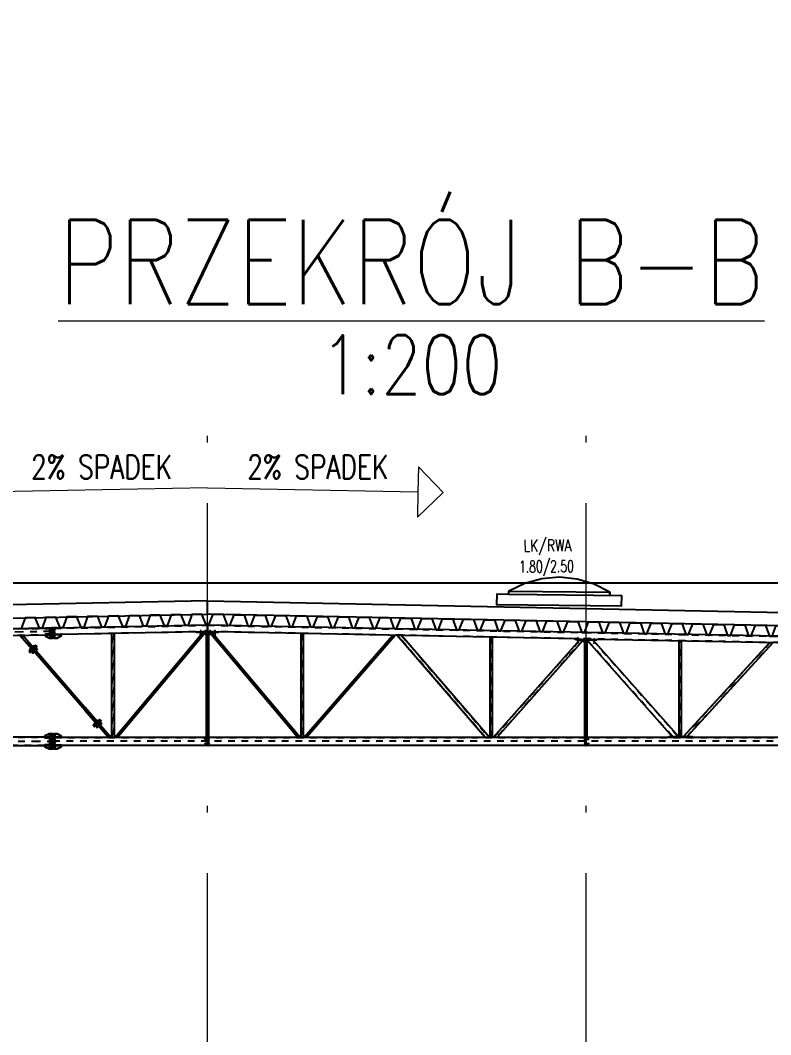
# Model space of a CAD drawing. Extents: x 6529560 to 6558080, y 5579316 to 5588131.
# Drawn here: x 6543775.83 to 6543786.98, y 5579490.75 to 5579505.82 of the extents above; entities that cross this region are included whole.
import ezdxf
from ezdxf.enums import TextEntityAlignment as Align

# ---------------------------------------------------------------- set-up
doc = ezdxf.new("R2010")
doc.units = 0
doc.header["$MEASUREMENT"] = 0
for name, pattern in [('ACAD_ISO03W100', [30, 12, -18]), ('ACAD_ISO10W100', [18, 12, -3, 0, -3]), ('DASHDOT', [20, 13, -3.4, 0.2, -3.4]), ('GR_SOLID', [0]), ('HIDDEN', [0.375, 0.25, -0.125])]:
    doc.linetypes.add(name, pattern=pattern)
doc.layers.get('0').update_dxf_attribs({"color": 2, "linetype": 'CONTINUOUS', "lineweight": 5})
for name, color, linetype in [('3_Części', 7, 'CONTINUOUS'), ('5_Śruby', 7, 'CONTINUOUS'), ('ACHSRASTER', 10, 'CONTINUOUS'), ('Dachblech_Schnitt', 40, 'CONTINUOUS'), ('Kon', 3, 'CONTINUOUS'), ('KONS_KW_301L', 1, 'CONTINUOUS')]:
    doc.layers.add(name, color=color, linetype=linetype)
for name, color, linetype, lineweight in [('arch_osie', 181, 'CONTINUOUS', 5), ('STRICHART_0_N1', 1, 'GR_SOLID', 18), ('TEXT_N2', 7, 'GR_SOLID', 25)]:
    doc.layers.add(name, color=color, linetype=linetype, lineweight=lineweight)
doc.styles.add('GR_STANDARD', font='simplex.shx')
doc.styles.add('ROMANS', font='romans.shx', dxfattribs={"width": 0.8})

# ---------------------------------------------------------------- blocks, each defined once
blk = doc.blocks.new('naglowekpolski')
at = {"color": 0, "linetype": 'Continuous', "style": 'ROMANS', "width": 0.8}
blk.add_attdef('NAGLOWEK', text='', height=1000, dxfattribs=at).set_placement((0, 0), align=Align.MIDDLE)
at = {"style": 'ROMANS', "width": 0.8}
blk.add_attdef('SKALA', text='', height=700, dxfattribs=at).set_placement((0, -1737), align=Align.CENTER)
blk = doc.blocks.new('BL1457099143_00003')
at = {"layer": '3_Części', "color": 2, "linetype": 'HIDDEN', "ltscale": 0.1}
blk.add_line((22301, 12141), (21951, 12141), dxfattribs=at)
at = {"layer": '3_Części', "color": 3, "linetype": 'Continuous'}
blk.add_line((22301, 12141), (22301, 12151), dxfattribs=at)
blk.add_lwpolyline([(22301, 12151), (21951, 12151), (21951, 12141)], dxfattribs=at)
blk = doc.blocks.new('BL1457099143_00005')
at = {"layer": '3_Części', "color": 2, "linetype": 'HIDDEN', "ltscale": 0.1}
for p, q in [((31447, 12176), (31427, 12176)), ((31427, 11986), (31447, 11986))]:
    blk.add_line(p, q, dxfattribs=at)
at = {"layer": '3_Części', "color": 3, "linetype": 'Continuous'}
blk.add_line((31447, 11971), (31447, 11996), dxfattribs=at)
for points in [[(31447, 12166), (31447, 12191), (31427, 12191), (31427, 12166)], [(31447, 11996), (31447, 12166), (31427, 12166), (31427, 11996), (31447, 11996)], [(31427, 11996), (31427, 11971), (31447, 11971)]]:
    blk.add_lwpolyline(points, dxfattribs=at)
blk = doc.blocks.new('BL1457099143_00006')
at = {"layer": '3_Części', "color": 2, "linetype": 'HIDDEN', "ltscale": 0.1}
for p, q in [((31417, 12141), (31327, 12141)), ((31427, 12191), (31427, 12151))]:
    blk.add_line(p, q, dxfattribs=at)
at = {"layer": '3_Części', "color": 3, "linetype": 'Continuous'}
blk.add_line((31417, 12141), (31427, 12151), dxfattribs=at)
blk.add_lwpolyline([(31427, 12191), (31387, 12191), (31327, 12161), (31327, 12141)], dxfattribs=at)
blk = doc.blocks.new('BL1457099143_00007')
at = {"layer": '3_Części', "color": 2, "linetype": 'HIDDEN', "ltscale": 0.1}
blk.add_line((31417, 12029), (31417, 12021), dxfattribs=at)
at = {"layer": '3_Części', "color": 3, "linetype": 'Continuous'}
for points in [[(31387, 12029), (31327, 12029), (31327, 12021), (31387, 12021)], [(31427, 12029), (31387, 12029), (31387, 12021), (31427, 12021), (31427, 12029)]]:
    blk.add_lwpolyline(points, dxfattribs=at)
blk = doc.blocks.new('BL1457099143_00008')
at = {"layer": '3_Części', "color": 2, "linetype": 'HIDDEN', "ltscale": 0.1}
blk.add_line((31417, 12141), (31417, 12133), dxfattribs=at)
at = {"layer": '3_Części', "color": 3, "linetype": 'Continuous'}
for points in [[(31387, 12141), (31327, 12141), (31327, 12133), (31387, 12133)], [(31427, 12141), (31387, 12141), (31387, 12133), (31427, 12133), (31427, 12141)]]:
    blk.add_lwpolyline(points, dxfattribs=at)
blk = doc.blocks.new('BL1457099143_00009')
at = {"layer": '3_Części', "color": 2, "linetype": 'HIDDEN', "ltscale": 0.1}
for p, q in [((31327, 12021), (31417, 12021)), ((31427, 12011), (31427, 11971))]:
    blk.add_line(p, q, dxfattribs=at)
at = {"layer": '3_Części', "color": 3, "linetype": 'Continuous'}
blk.add_line((31427, 12011), (31417, 12021), dxfattribs=at)
blk.add_lwpolyline([(31327, 12021), (31327, 12001), (31387, 11971), (31427, 11971)], dxfattribs=at)
blk = doc.blocks.new('BL1457099143_00010')
at = {"layer": '3_Części', "color": 3, "linetype": 'Continuous'}
for points in [[(31431, 13766), (31428, 13641), (31444, 13640), (31447, 13765), (31431, 13766)], [(31428, 13641), (31428, 13616), (31444, 13615), (31444, 13640)]]:
    blk.add_lwpolyline(points, dxfattribs=at)
blk = doc.blocks.new('BL1457099143_00011')
at = {"layer": '3_Części', "color": 2, "linetype": 'HIDDEN', "ltscale": 0.1}
blk.add_line((31329, 13668), (31419, 13666), dxfattribs=at)
at = {"layer": '3_Części', "color": 3, "linetype": 'Continuous'}
blk.add_lwpolyline([(31329, 13668), (31328, 13648), (31388, 13616), (31428, 13616), (31428, 13656), (31419, 13666)], dxfattribs=at)
blk = doc.blocks.new('BL1457099143_00012')
at = {"layer": '3_Części', "color": 2, "linetype": 'HIDDEN', "ltscale": 0.1}
blk.add_line((31420, 13758), (31421, 13766), dxfattribs=at)
at = {"layer": '3_Części', "color": 3, "linetype": 'Continuous'}
for points in [[(31391, 13766), (31331, 13768), (31330, 13760), (31390, 13758)], [(31430, 13758), (31431, 13766), (31391, 13766), (31390, 13758), (31430, 13758)]]:
    blk.add_lwpolyline(points, dxfattribs=at)
blk = doc.blocks.new('BL1457099143_00013')
at = {"layer": '3_Części', "color": 2, "linetype": 'HIDDEN', "ltscale": 0.1}
blk.add_line((31419, 13666), (31419, 13674), dxfattribs=at)
at = {"layer": '3_Części', "color": 3, "linetype": 'Continuous'}
for points in [[(31389, 13674), (31329, 13676), (31329, 13668), (31389, 13666)], [(31429, 13666), (31429, 13674), (31389, 13674), (31389, 13666), (31429, 13666)]]:
    blk.add_lwpolyline(points, dxfattribs=at)
blk = doc.blocks.new('BL1457099143_00027')
at = {"layer": '3_Części', "color": 3, "linetype": 'Continuous'}
for p, q in [((30769, 12350), (30588, 12141)), ((30627, 12141), (30791, 12330))]:
    blk.add_line(p, q, dxfattribs=at)
at = {"layer": '3_Części', "color": 2, "linetype": 'HIDDEN', "ltscale": 0.1}
for p, q in [((30771, 12348), (30592, 12141)), ((30623, 12141), (30789, 12332)), ((30771, 12348), (30769, 12350)), ((30771, 12348), (30789, 12332)), ((30789, 12332), (30791, 12330)), ((30592, 12141), (30588, 12141)), ((30623, 12141), (30592, 12141)), ((30623, 12141), (30627, 12141))]:
    blk.add_line(p, q, dxfattribs=at)
blk = doc.blocks.new('BL1457099143_00028')
at = {"layer": '3_Części', "color": 3, "linetype": 'Continuous'}
for p, q in [((30750, 12366), (30810, 12314)), ((30821, 12326), (30760, 12379))]:
    blk.add_line(p, q, dxfattribs=at)
for points in [[(30741, 12395), (30731, 12383), (30750, 12366), (30760, 12379), (30741, 12395)], [(30821, 12326), (30810, 12314), (30829, 12298), (30840, 12310), (30821, 12326)]]:
    blk.add_lwpolyline(points, dxfattribs=at)
blk = doc.blocks.new('BL1457099143_00031')
at = {"layer": '3_Części', "color": 3, "linetype": 'Continuous'}
blk.add_line((29151, 13701), (29252, 13699), dxfattribs=at)
for points in [[(29252, 13709), (29151, 13711), (29151, 13701)], [(29252, 13699), (29312, 13698), (29313, 13708), (29252, 13709), (29252, 13699)]]:
    blk.add_lwpolyline(points, dxfattribs=at)
blk = doc.blocks.new('BL1457099143_00033')
at = {"layer": '3_Części', "color": 3, "linetype": 'Continuous'}
blk.add_line((28989, 13698), (29049, 13699), dxfattribs=at)
for points in [[(29049, 13709), (28989, 13708), (28989, 13698)], [(29049, 13699), (29151, 13701), (29150, 13711), (29049, 13709), (29049, 13699)]]:
    blk.add_lwpolyline(points, dxfattribs=at)
blk = doc.blocks.new('BL1457099143_00035')
at = {"layer": '3_Części', "color": 3, "linetype": 'Continuous'}
for points in [[(23367, 13585), (23387, 13586), (23387, 13596), (23367, 13595), (23367, 13585)], [(23387, 13586), (23667, 13591), (23667, 13601), (23387, 13596)], [(23667, 13591), (23687, 13592), (23687, 13602), (23667, 13601)]]:
    blk.add_lwpolyline(points, dxfattribs=at)
blk = doc.blocks.new('BL1457099143_00036')
at = {"layer": '3_Części', "color": 3, "linetype": 'Continuous'}
for p, q in [((23531, 12131), (23531, 12031)), ((23541, 12031), (23541, 12131))]:
    blk.add_line(p, q, dxfattribs=at)
for points in [[(23531, 12141), (23531, 12131), (23541, 12131), (23541, 12141), (23531, 12141)], [(23531, 12031), (23531, 12021), (23541, 12021), (23541, 12031), (23531, 12031)]]:
    blk.add_lwpolyline(points, dxfattribs=at)
blk = doc.blocks.new('BL1457099143_00037')
at = {"layer": '3_Części', "color": 3, "linetype": 'Continuous'}
for p, q in [((29136, 12131), (29136, 12031)), ((29146, 12031), (29146, 12131))]:
    blk.add_line(p, q, dxfattribs=at)
for points in [[(29136, 12141), (29136, 12131), (29146, 12131), (29146, 12141), (29136, 12141)], [(29136, 12031), (29136, 12021), (29146, 12021), (29146, 12031), (29136, 12031)]]:
    blk.add_lwpolyline(points, dxfattribs=at)
blk = doc.blocks.new('BL1457099143_00044')
at = {"layer": '5_Śruby', "color": 2, "linetype": 'Continuous'}
for p, q in [((23396, 13606), (23406, 13598)), ((23406, 13606), (23407, 13536)), ((23416, 13606), (23406, 13598)), ((23398, 13536), (23407, 13544)), ((23417, 13536), (23407, 13544))]:
    blk.add_line(p, q, dxfattribs=at)
blk = doc.blocks.new('BL1457099143_00045')
at = {"layer": '5_Śruby', "color": 2, "linetype": 'Continuous'}
for p, q in [((23486, 12118), (23492, 12111)), ((23548, 12111), (23486, 12111)), ((23486, 12104), (23492, 12111)), ((23548, 12118), (23542, 12111)), ((23548, 12104), (23542, 12111)), ((23486, 12058), (23492, 12051)), ((23548, 12051), (23486, 12051)), ((23486, 12044), (23492, 12051)), ((23548, 12058), (23542, 12051)), ((23548, 12044), (23542, 12051))]:
    blk.add_line(p, q, dxfattribs=at)
blk = doc.blocks.new('BL1457099143_00046')
at = {"layer": '5_Śruby', "color": 2, "linetype": 'Continuous'}
for p, q in [((23489, 13615), (23496, 13610)), ((23496, 13616), (23498, 13553)), ((23503, 13616), (23496, 13610)), ((23549, 13617), (23556, 13611)), ((23556, 13617), (23558, 13554)), ((23563, 13617), (23556, 13611)), ((23490, 13553), (23497, 13559)), ((23505, 13553), (23497, 13559)), ((23550, 13554), (23557, 13560)), ((23565, 13554), (23557, 13560))]:
    blk.add_line(p, q, dxfattribs=at)
blk = doc.blocks.new('BL1457099143_00047')
at = {"layer": '5_Śruby', "color": 2, "linetype": 'Continuous'}
for p, q in [((23637, 13621), (23647, 13613)), ((23647, 13621), (23648, 13551)), ((23656, 13621), (23647, 13613)), ((23639, 13551), (23648, 13559)), ((23658, 13551), (23648, 13559))]:
    blk.add_line(p, q, dxfattribs=at)
blk = doc.blocks.new('BL1457099143_00048')
at = {"layer": '5_Śruby', "color": 2, "linetype": 'Continuous'}
for p, q in [((29034, 13729), (29044, 13721)), ((29044, 13729), (29045, 13659)), ((29054, 13729), (29044, 13721)), ((29036, 13659), (29045, 13667)), ((29055, 13659), (29045, 13667))]:
    blk.add_line(p, q, dxfattribs=at)
blk = doc.blocks.new('BL1457099143_00049')
at = {"layer": '5_Śruby', "color": 2, "linetype": 'Continuous'}
for p, q in [((29108, 13729), (29116, 13723)), ((29116, 13729), (29116, 13666)), ((29123, 13729), (29116, 13723)), ((29108, 13666), (29116, 13672)), ((29123, 13666), (29116, 13672))]:
    blk.add_line(p, q, dxfattribs=at)
blk = doc.blocks.new('BL1457099143_00050')
at = {"layer": '5_Śruby', "color": 2, "linetype": 'Continuous'}
for p, q in [((29128, 12118), (29134, 12111)), ((29128, 12111), (29191, 12111)), ((29128, 12104), (29134, 12111)), ((29191, 12118), (29185, 12111)), ((29191, 12104), (29185, 12111)), ((29128, 12058), (29134, 12051)), ((29128, 12051), (29191, 12051)), ((29128, 12044), (29134, 12051)), ((29191, 12058), (29185, 12051)), ((29191, 12044), (29185, 12051))]:
    blk.add_line(p, q, dxfattribs=at)
blk = doc.blocks.new('BL1457099143_00051')
at = {"layer": '5_Śruby', "color": 2, "linetype": 'Continuous'}
for p, q in [((29178, 13729), (29186, 13723)), ((29186, 13729), (29186, 13666)), ((29193, 13729), (29186, 13723)), ((29178, 13666), (29186, 13672)), ((29193, 13666), (29186, 13672))]:
    blk.add_line(p, q, dxfattribs=at)
blk = doc.blocks.new('BL1457099143_00052')
at = {"layer": '5_Śruby', "color": 2, "linetype": 'Continuous'}
for p, q in [((29248, 13729), (29257, 13721)), ((29257, 13729), (29256, 13659)), ((29267, 13729), (29257, 13721)), ((29246, 13659), (29256, 13667)), ((29265, 13659), (29256, 13667))]:
    blk.add_line(p, q, dxfattribs=at)
blk = doc.blocks.new('BL1457099143_00053')
at = {"layer": '5_Śruby', "color": 2, "linetype": 'Continuous'}
for p, q in [((30779, 12401), (30723, 12336)), ((30809, 12374), (30754, 12310)), ((30772, 12407), (30774, 12394)), ((30786, 12394), (30774, 12394)), ((30802, 12381), (30804, 12368)), ((30817, 12368), (30804, 12368)), ((30716, 12343), (30729, 12342)), ((30731, 12330), (30729, 12342)), ((30746, 12316), (30759, 12316)), ((30761, 12304), (30759, 12316)), ((30777, 12290), (30789, 12290)), ((30840, 12348), (30784, 12284)), ((30791, 12278), (30789, 12290)), ((30832, 12354), (30834, 12342)), ((30847, 12342), (30834, 12342))]:
    blk.add_line(p, q, dxfattribs=at)
blk = doc.blocks.new('BL1457099143_00054')
at = {"layer": '5_Śruby', "color": 2, "linetype": 'Continuous'}
for p, q in [((31414, 12176), (31422, 12166)), ((31414, 12166), (31504, 12166)), ((31414, 12157), (31422, 12166)), ((31414, 12116), (31422, 12106)), ((31414, 12106), (31504, 12106)), ((31414, 12097), (31422, 12106)), ((31414, 12066), (31422, 12056)), ((31504, 12176), (31496, 12166)), ((31504, 12157), (31496, 12166)), ((31504, 12116), (31496, 12106)), ((31504, 12097), (31496, 12106)), ((31504, 12066), (31496, 12056)), ((31414, 12056), (31504, 12056)), ((31414, 12047), (31422, 12056)), ((31414, 12006), (31422, 11996)), ((31414, 11996), (31504, 11996)), ((31414, 11987), (31422, 11996)), ((31504, 12047), (31496, 12056)), ((31504, 12006), (31496, 11996)), ((31504, 11987), (31496, 11996))]:
    blk.add_line(p, q, dxfattribs=at)
blk = doc.blocks.new('BL1457099143_00055')
at = {"layer": '5_Śruby', "color": 2, "linetype": 'Continuous'}
for p, q in [((31417, 13745), (31425, 13736)), ((31417, 13736), (31502, 13734)), ((31417, 13726), (31425, 13736)), ((31502, 13744), (31494, 13734)), ((31502, 13724), (31494, 13734)), ((31415, 13650), (31423, 13641)), ((31415, 13641), (31500, 13639)), ((31415, 13631), (31423, 13641)), ((31416, 13705), (31424, 13696)), ((31416, 13696), (31501, 13694)), ((31416, 13686), (31424, 13696)), ((31500, 13649), (31492, 13639)), ((31500, 13629), (31492, 13639)), ((31501, 13704), (31493, 13694)), ((31501, 13684), (31493, 13694))]:
    blk.add_line(p, q, dxfattribs=at)
blk = doc.blocks.new('BL1457099143_00091')
at = {"layer": '3_Części', "color": 2, "linetype": 'HIDDEN', "ltscale": 0.1}
blk.add_lwpolyline([(31427, 12151), (31417, 12141), (31327, 12141), (31327, 12161), (31387, 12191), (31427, 12191), (31427, 12151)], dxfattribs=at)
blk = doc.blocks.new('BL1457099143_00092')
at = {"layer": '3_Części', "color": 2, "linetype": 'HIDDEN', "ltscale": 0.1}
blk.add_lwpolyline([(31427, 12011), (31427, 11971), (31387, 11971), (31327, 12001), (31327, 12021), (31417, 12021), (31427, 12011)], dxfattribs=at)
blk = doc.blocks.new('BL1457099143_00093')
at = {"layer": '3_Części', "color": 2, "linetype": 'HIDDEN', "ltscale": 0.1}
for p, q in [((31367, 12141), (31327, 12141)), ((31327, 12133), (31327, 12141)), ((31327, 12133), (31367, 12133)), ((31427, 12141), (31367, 12141)), ((31367, 12141), (31367, 12133)), ((31367, 12133), (31427, 12133)), ((31417, 12133), (31417, 12141)), ((31427, 12133), (31427, 12141))]:
    blk.add_line(p, q, dxfattribs=at)
blk = doc.blocks.new('BL1457099143_00094')
at = {"layer": '3_Części', "color": 2, "linetype": 'HIDDEN', "ltscale": 0.1}
for p, q in [((31367, 12029), (31327, 12029)), ((31327, 12021), (31327, 12029)), ((31327, 12021), (31367, 12021)), ((31427, 12029), (31367, 12029)), ((31367, 12029), (31367, 12021)), ((31367, 12021), (31427, 12021)), ((31417, 12021), (31417, 12029)), ((31427, 12021), (31427, 12029))]:
    blk.add_line(p, q, dxfattribs=at)
blk = doc.blocks.new('BL1457099143_00095')
at = {"layer": '3_Części', "color": 2, "linetype": 'HIDDEN', "ltscale": 0.1}
blk.add_lwpolyline([(31419, 13666), (31428, 13656), (31428, 13616), (31388, 13616), (31328, 13648), (31329, 13668), (31419, 13666)], dxfattribs=at)
blk = doc.blocks.new('BL1457099143_00096')
at = {"layer": '3_Części', "color": 2, "linetype": 'HIDDEN', "ltscale": 0.1}
for p, q in [((31329, 13668), (31329, 13676)), ((31389, 13666), (31389, 13674)), ((31419, 13674), (31419, 13666))]:
    blk.add_line(p, q, dxfattribs=at)
for points in [[(31429, 13674), (31389, 13674), (31329, 13676)], [(31329, 13668), (31389, 13666), (31429, 13666), (31429, 13674)]]:
    blk.add_lwpolyline(points, dxfattribs=at)
blk = doc.blocks.new('BL1457099143_00097')
at = {"layer": '3_Części', "color": 2, "linetype": 'HIDDEN', "ltscale": 0.1}
for p, q in [((31330, 13760), (31331, 13768)), ((31390, 13758), (31391, 13766)), ((31421, 13766), (31420, 13758))]:
    blk.add_line(p, q, dxfattribs=at)
for points in [[(31330, 13760), (31390, 13758), (31430, 13758), (31431, 13766)], [(31431, 13766), (31391, 13766), (31331, 13768)]]:
    blk.add_lwpolyline(points, dxfattribs=at)
blk = doc.blocks.new('BL1457099235_00039')
at = {"layer": '3_Części', "color": 3, "linetype": 'Continuous'}
for points in [[(29418, 10814), (29418, 10789), (29438, 10789), (29438, 10814), (29418, 10814)], [(29418, 10789), (29418, 10619), (29438, 10619), (29438, 10789)], [(29418, 10619), (29418, 10594), (29438, 10594), (29438, 10619)]]:
    blk.add_lwpolyline(points, dxfattribs=at)
blk = doc.blocks.new('BL1457099235_00040')
at = {"layer": '3_Części', "color": 2, "linetype": 'HIDDEN', "ltscale": 0.1}
blk.add_line((29408, 10764), (29318, 10764), dxfattribs=at)
at = {"layer": '3_Części', "color": 3, "linetype": 'Continuous'}
blk.add_line((29408, 10764), (29418, 10774), dxfattribs=at)
blk.add_lwpolyline([(29418, 10774), (29418, 10814), (29378, 10814), (29318, 10784), (29318, 10764)], dxfattribs=at)
blk = doc.blocks.new('BL1457099235_00041')
at = {"layer": '3_Części', "color": 2, "linetype": 'HIDDEN', "ltscale": 0.1}
blk.add_line((29318, 10644), (29408, 10644), dxfattribs=at)
at = {"layer": '3_Części', "color": 3, "linetype": 'Continuous'}
blk.add_line((29418, 10634), (29408, 10644), dxfattribs=at)
blk.add_lwpolyline([(29318, 10644), (29318, 10624), (29378, 10594), (29418, 10594), (29418, 10634)], dxfattribs=at)
blk = doc.blocks.new('BL1457099235_00042')
at = {"layer": '3_Części', "color": 2, "linetype": 'HIDDEN', "ltscale": 0.1}
blk.add_line((29408, 10764), (29408, 10756), dxfattribs=at)
at = {"layer": '3_Części', "color": 3, "linetype": 'Continuous'}
for points in [[(29378, 10764), (29318, 10764), (29318, 10756), (29378, 10756)], [(29418, 10756), (29418, 10764), (29378, 10764), (29378, 10756), (29418, 10756)]]:
    blk.add_lwpolyline(points, dxfattribs=at)
blk = doc.blocks.new('BL1457099235_00043')
at = {"layer": '3_Części', "color": 2, "linetype": 'HIDDEN', "ltscale": 0.1}
blk.add_line((29408, 10652), (29408, 10644), dxfattribs=at)
at = {"layer": '3_Części', "color": 3, "linetype": 'Continuous'}
for points in [[(29378, 10652), (29318, 10652), (29318, 10644), (29378, 10644)], [(29418, 10644), (29418, 10652), (29378, 10652), (29378, 10644), (29418, 10644)]]:
    blk.add_lwpolyline(points, dxfattribs=at)
blk = doc.blocks.new('BL1457099235_00044')
at = {"layer": '3_Części', "color": 3, "linetype": 'Continuous'}
for points in [[(29441, 12264), (29438, 12389), (29422, 12388), (29425, 12263)], [(29441, 12239), (29441, 12264), (29425, 12263), (29425, 12238), (29441, 12239)]]:
    blk.add_lwpolyline(points, dxfattribs=at)
blk = doc.blocks.new('BL1457099235_00045')
at = {"layer": '3_Części', "color": 2, "linetype": 'HIDDEN', "ltscale": 0.1}
for p, q in [((29325, 12286), (29414, 12288)), ((29425, 12278), (29425, 12238))]:
    blk.add_line(p, q, dxfattribs=at)
at = {"layer": '3_Części', "color": 3, "linetype": 'Continuous'}
blk.add_line((29425, 12278), (29414, 12288), dxfattribs=at)
blk.add_lwpolyline([(29325, 12286), (29325, 12266), (29385, 12237), (29425, 12238)], dxfattribs=at)
blk = doc.blocks.new('BL1457099235_00046')
at = {"layer": '3_Części', "color": 2, "linetype": 'HIDDEN', "ltscale": 0.1}
blk.add_line((29414, 12288), (29414, 12296), dxfattribs=at)
at = {"layer": '3_Części', "color": 3, "linetype": 'Continuous'}
for points in [[(29384, 12295), (29324, 12294), (29324, 12286), (29384, 12287)], [(29424, 12296), (29384, 12295), (29384, 12287), (29424, 12288), (29424, 12296)]]:
    blk.add_lwpolyline(points, dxfattribs=at)
blk = doc.blocks.new('BL1457099235_00047')
at = {"layer": '3_Części', "color": 2, "linetype": 'HIDDEN', "ltscale": 0.1}
blk.add_line((29413, 12380), (29412, 12388), dxfattribs=at)
at = {"layer": '3_Części', "color": 3, "linetype": 'Continuous'}
for points in [[(29382, 12387), (29322, 12386), (29323, 12378), (29383, 12379)], [(29422, 12388), (29382, 12387), (29383, 12379), (29423, 12380), (29422, 12388)]]:
    blk.add_lwpolyline(points, dxfattribs=at)
blk = doc.blocks.new('BL1457099235_00049')
at = {"layer": '3_Części', "color": 3, "linetype": 'Continuous'}
blk.add_line((28948, 12279), (29117, 12083), dxfattribs=at)
at = {"layer": '3_Części', "color": 2, "linetype": 'HIDDEN', "ltscale": 0.1}
for p, q in [((28951, 12279), (28948, 12279)), ((29137, 12101), (28983, 12279)), ((28983, 12279), (28987, 12279))]:
    blk.add_line(p, q, dxfattribs=at)
blk.add_lwpolyline([(29119, 12085), (28951, 12279), (28983, 12279)], dxfattribs=at)
at = {"layer": '3_Części', "color": 3, "linetype": 'Continuous'}
blk.add_lwpolyline([(29117, 12083), (29140, 12103), (28987, 12279)], dxfattribs=at)
blk = doc.blocks.new('BL1457099235_00050')
at = {"layer": '3_Części', "color": 3, "linetype": 'Continuous'}
for points in [[(29079, 12050), (29090, 12038), (29109, 12054), (29098, 12067), (29079, 12050)], [(29109, 12054), (29169, 12107), (29159, 12119), (29098, 12067)], [(29169, 12107), (29188, 12123), (29177, 12135), (29159, 12119)]]:
    blk.add_lwpolyline(points, dxfattribs=at)
blk = doc.blocks.new('BL1457099235_00067')
at = {"layer": '5_Śruby', "color": 2, "linetype": 'Continuous'}
for p, q in [((29082, 12070), (29095, 12070)), ((29090, 12076), (29145, 12012)), ((29097, 12083), (29095, 12070)), ((29113, 12096), (29125, 12096)), ((29120, 12103), (29175, 12038)), ((29127, 12109), (29125, 12096)), ((29143, 12122), (29155, 12123)), ((29150, 12129), (29206, 12064)), ((29157, 12135), (29155, 12123)), ((29198, 12058), (29200, 12070)), ((29213, 12071), (29200, 12070)), ((29138, 12006), (29140, 12018)), ((29152, 12018), (29140, 12018)), ((29168, 12032), (29170, 12044)), ((29183, 12045), (29170, 12044))]:
    blk.add_line(p, q, dxfattribs=at)
blk = doc.blocks.new('BL1457099235_00068')
at = {"layer": '5_Śruby', "color": 2, "linetype": 'Continuous'}
for p, q in [((29381, 10799), (29389, 10789)), ((29471, 10789), (29381, 10789)), ((29381, 10780), (29389, 10789)), ((29381, 10739), (29389, 10729)), ((29471, 10729), (29381, 10729)), ((29381, 10720), (29389, 10729)), ((29471, 10799), (29463, 10789)), ((29471, 10780), (29463, 10789)), ((29471, 10739), (29463, 10729)), ((29471, 10720), (29463, 10729)), ((29381, 10689), (29389, 10679)), ((29471, 10679), (29381, 10679)), ((29381, 10670), (29389, 10679)), ((29381, 10629), (29389, 10619)), ((29471, 10619), (29381, 10619)), ((29381, 10610), (29389, 10619)), ((29471, 10689), (29463, 10679)), ((29471, 10670), (29463, 10679)), ((29471, 10629), (29463, 10619)), ((29471, 10610), (29463, 10619))]:
    blk.add_line(p, q, dxfattribs=at)
blk = doc.blocks.new('BL1457099235_00069')
at = {"layer": '5_Śruby', "color": 2, "linetype": 'Continuous'}
for p, q in [((29383, 12367), (29391, 12358)), ((29468, 12369), (29460, 12359)), ((29468, 12359), (29383, 12357)), ((29383, 12348), (29391, 12358)), ((29384, 12327), (29392, 12318)), ((29469, 12319), (29384, 12317)), ((29384, 12308), (29392, 12318)), ((29385, 12272), (29393, 12263)), ((29470, 12264), (29385, 12262)), ((29385, 12253), (29393, 12263)), ((29468, 12350), (29460, 12359)), ((29469, 12329), (29461, 12319)), ((29469, 12310), (29461, 12319)), ((29470, 12274), (29462, 12264)), ((29470, 12255), (29462, 12264))]:
    blk.add_line(p, q, dxfattribs=at)
blk = doc.blocks.new('BL1457099235_00072')
at = {"layer": '3_Części', "color": 1, "linetype": 'DASHDOT', "ltscale": 0.05}
blk.add_line((29132, 12089), (28956, 12292), dxfattribs=at)
blk = doc.blocks.new('BL1457099235_00107')
at = {"layer": '3_Części', "color": 2, "linetype": 'HIDDEN', "ltscale": 0.1}
blk.add_lwpolyline([(29418, 10774), (29408, 10764), (29318, 10764), (29318, 10784), (29378, 10814), (29418, 10814), (29418, 10774)], dxfattribs=at)
blk = doc.blocks.new('BL1457099235_00108')
at = {"layer": '3_Części', "color": 2, "linetype": 'HIDDEN', "ltscale": 0.1}
for p, q in [((29318, 10644), (29318, 10652)), ((29378, 10644), (29378, 10652)), ((29408, 10644), (29408, 10652))]:
    blk.add_line(p, q, dxfattribs=at)
for points in [[(29418, 10652), (29378, 10652), (29318, 10652)], [(29318, 10644), (29378, 10644), (29418, 10644), (29418, 10652)]]:
    blk.add_lwpolyline(points, dxfattribs=at)
blk = doc.blocks.new('BL1457099235_00109')
at = {"layer": '3_Części', "color": 2, "linetype": 'HIDDEN', "ltscale": 0.1}
for p, q in [((29318, 10756), (29318, 10764)), ((29378, 10756), (29378, 10764)), ((29408, 10756), (29408, 10764))]:
    blk.add_line(p, q, dxfattribs=at)
for points in [[(29418, 10764), (29378, 10764), (29318, 10764)], [(29318, 10756), (29378, 10756), (29418, 10756), (29418, 10764)]]:
    blk.add_lwpolyline(points, dxfattribs=at)
blk = doc.blocks.new('BL1457099235_00110')
at = {"layer": '3_Części', "color": 2, "linetype": 'HIDDEN', "ltscale": 0.1}
blk.add_lwpolyline([(29418, 10634), (29418, 10594), (29378, 10594), (29318, 10624), (29318, 10644), (29408, 10644), (29418, 10634)], dxfattribs=at)
blk = doc.blocks.new('BL1457099235_00111')
at = {"layer": '3_Części', "color": 2, "linetype": 'HIDDEN', "ltscale": 0.1}
blk.add_lwpolyline([(29414, 12288), (29425, 12278), (29425, 12238), (29385, 12237), (29325, 12266), (29325, 12286), (29414, 12288)], dxfattribs=at)
blk = doc.blocks.new('BL1457099235_00112')
at = {"layer": '3_Części', "color": 2, "linetype": 'HIDDEN', "ltscale": 0.1}
for p, q in [((29323, 12378), (29322, 12386)), ((29383, 12379), (29382, 12387)), ((29412, 12388), (29413, 12380)), ((29423, 12380), (29422, 12388))]:
    blk.add_line(p, q, dxfattribs=at)
for points in [[(29422, 12388), (29382, 12387), (29322, 12386)], [(29323, 12378), (29383, 12379), (29423, 12380)]]:
    blk.add_lwpolyline(points, dxfattribs=at)
blk = doc.blocks.new('BL1457099235_00113')
at = {"layer": '3_Części', "color": 2, "linetype": 'HIDDEN', "ltscale": 0.1}
for p, q in [((29324, 12286), (29324, 12294)), ((29384, 12287), (29384, 12295)), ((29414, 12296), (29414, 12288)), ((29424, 12288), (29424, 12296))]:
    blk.add_line(p, q, dxfattribs=at)
for points in [[(29424, 12296), (29384, 12295), (29324, 12294)], [(29324, 12286), (29384, 12287), (29424, 12288)]]:
    blk.add_lwpolyline(points, dxfattribs=at)
blk = doc.blocks.new('A$C2A014632')
at = {"layer": '3_Części', "color": 3, "linetype": 'Continuous'}
for p, q in [((-2240, -45), (0, 0)), ((0, -100), (0, 0)), ((0, 0), (11023, -213)), ((0, 0), (0, -100)), ((-162, -103), (-2178, -144)), ((-1420, -1670), (-1420, -128)), ((-1390, -128), (-1390, -1670)), ((-1374, -1670), (-71, -111)), ((-31, -111), (-1335, -1670)), ((-15, -1670), (-15, -110)), ((-15, -110), (15, -110)), ((0, -100), (0, -100)), ((0, -100), (0, -100)), ((15, -110), (15, -1670)), ((1335, -1670), (31, -111)), ((71, -111), (1374, -1670)), ((5464, -209), (162, -103)), ((1390, -1670), (1390, -128)), ((1420, -128), (1420, -1670)), ((1437, -1670), (2748, -155)), ((2787, -156), (1477, -1670)), ((4122, -1670), (2820, -156)), ((2887, -158), (4188, -1670)), ((4200, -1670), (4200, -184)), ((4230, -185), (4230, -1670)), ((4250, -1670), (5533, -221)), ((5585, -222), (4304, -1670)), ((5533, -221), (5585, -222)), ((5605, -1670), (5605, -222)), ((5635, -223), (5635, -1670)), ((6907, -1660), (5635, -223)), ((5635, -223), (5731, -225)), ((5731, -225), (7001, -1660)), ((11021, -313), (5784, -216)), ((7010, -1660), (7010, -240)), ((7040, -241), (7040, -1660)), ((7071, -1660), (8349, -267)), ((8403, -268), (7126, -1660)), ((-1662, -1456), (-2597, -376)), ((-2574, -356), (-1639, -1437)), ((-1825, -1267), (-1662, -1456)), ((-1639, -1437), (-1820, -1228)), ((-2316, -1790), (-2316, -1670)), ((-2176, -1670), (5, -1670)), ((5, -1790), (-2176, -1790)), ((15, -1670), (5610, -1670)), ((5610, -1790), (15, -1790)), ((5620, -1670), (9600, -1670)), ((9600, -1790), (5620, -1790))]:
    blk.add_line(p, q, dxfattribs=at)
at = {"layer": '3_Części', "color": 1, "linetype": 'DASHDOT', "ltscale": 10}
for p, q in [((-2306, -96), (-11027, -271)), ((-9925, -1730), (-2311, -1730))]:
    blk.add_line(p, q, dxfattribs=at)
at = {"layer": '3_Części', "color": 2, "linetype": 'HIDDEN', "ltscale": 0.1}
for p, q in [((-2412, -48), (-2312, -46)), ((-2410, -148), (-2310, -146)), ((-2312, -52), (-2312, -46)), ((-2312, -52), (-2310, -140)), ((-2310, -140), (-2310, -146)), ((-2240, -45), (-2280, -46)), ((-2280, -52), (-2280, -46)), ((-2280, -52), (-2278, -140)), ((-2278, -140), (-2278, -146)), ((-2278, -146), (-2178, -144)), ((-1417, -128), (-1420, -128)), ((-1393, -128), (-1417, -128)), ((-1393, -128), (-1390, -128)), ((-162, -103), (0, -100)), ((-67, -111), (-71, -111)), ((-35, -111), (-67, -111)), ((-35, -111), (-31, -111)), ((0, -100), (162, -103)), ((15, -110), (15, -110)), ((35, -111), (31, -111)), ((67, -111), (35, -111)), ((67, -111), (71, -111)), ((1393, -128), (1390, -128)), ((1417, -128), (1393, -128)), ((1417, -128), (1420, -128)), ((2752, -155), (2748, -155)), ((2783, -156), (2752, -155)), ((2783, -156), (2787, -156)), ((2824, -157), (2820, -156)), ((2883, -158), (2824, -157)), ((2883, -158), (2887, -158)), ((4203, -184), (4200, -184)), ((4227, -185), (4203, -184)), ((4227, -185), (4230, -185)), ((5464, -209), (5784, -216)), ((5608, -222), (5605, -222)), ((5632, -223), (5608, -222)), ((5632, -223), (5635, -223)), ((7013, -240), (7010, -240)), ((7037, -241), (7013, -240)), ((7037, -241), (7040, -241)), ((8353, -267), (8349, -267)), ((8399, -268), (8353, -267)), ((-1659, -1454), (-1662, -1456)), ((-1641, -1439), (-1659, -1454)), ((-1641, -1439), (-1639, -1437)), ((-2416, -1670), (-2316, -1670)), ((-2416, -1790), (-2316, -1790)), ((-2276, -1674), (-2276, -1670)), ((-2176, -1670), (-2276, -1670)), ((-2276, -1674), (-2276, -1786)), ((-2276, -1786), (-2276, -1790)), ((-2276, -1790), (-2176, -1790)), ((-1417, -1670), (-1420, -1670)), ((-1417, -1670), (-1393, -1670)), ((-1393, -1670), (-1390, -1670)), ((-1371, -1670), (-1374, -1670)), ((-1371, -1670), (-1339, -1670)), ((-1339, -1670), (-1335, -1670)), ((-12, -1670), (-15, -1670)), ((-12, -1670), (12, -1670)), ((15, -1670), (5, -1670)), ((5, -1790), (15, -1790)), ((12, -1670), (15, -1670)), ((1339, -1670), (1335, -1670)), ((1339, -1670), (1371, -1670)), ((1371, -1670), (1374, -1670)), ((1393, -1670), (1390, -1670)), ((1393, -1670), (1417, -1670)), ((1417, -1670), (1420, -1670)), ((1441, -1670), (1437, -1670)), ((1441, -1670), (1473, -1670)), ((1473, -1670), (1477, -1670)), ((4126, -1670), (4122, -1670)), ((4126, -1670), (4184, -1670)), ((4184, -1670), (4188, -1670)), ((4203, -1670), (4200, -1670)), ((4203, -1670), (4227, -1670)), ((4227, -1670), (4230, -1670)), ((4254, -1670), (4250, -1670)), ((4254, -1670), (4300, -1670)), ((4300, -1670), (4304, -1670)), ((5608, -1670), (5605, -1670)), ((5608, -1670), (5632, -1670)), ((5620, -1670), (5610, -1670)), ((5610, -1790), (5620, -1790)), ((5632, -1670), (5635, -1670)), ((6911, -1660), (6907, -1660)), ((6911, -1660), (6997, -1660)), ((6997, -1660), (7001, -1660)), ((7013, -1660), (7010, -1660)), ((7013, -1660), (7037, -1660)), ((7037, -1660), (7040, -1660)), ((7075, -1660), (7071, -1660)), ((7075, -1660), (7121, -1660)), ((7121, -1660), (7126, -1660))]:
    blk.add_line(p, q, dxfattribs=at)
at = {"layer": '3_Części', "color": 1, "linetype": 'DASHDOT', "ltscale": 0.05}
blk.add_line((9605, -1730), (-2281, -1730), dxfattribs=at)
at = {"layer": '3_Części', "color": 3, "linetype": 'Continuous'}
for points in [[(-2412, -48), (-11023, -221), (-11021, -321), (-2410, -148)], [(-2416, -1670), (-9920, -1670), (-9920, -1790), (-2416, -1790)]]:
    blk.add_lwpolyline(points, dxfattribs=at)
at = {"layer": 'KONS_KW_301L', "linetype": 'ACAD_ISO03W100'}
for p, q in [((-11021, -315), (-2310, -140)), ((-2312, -52), (-10822, -223)), ((-2280, -52), (0, -6)), ((-2278, -140), (0, -94)), ((-1417, -1670), (-1417, -128)), ((-1393, -128), (-1393, -1670)), ((-1371, -1670), (-67, -111)), ((-35, -111), (-1339, -1670)), ((-12, -1670), (-12, -110)), ((0, -6), (11023, -219)), ((0, -94), (10820, -303)), ((12, -110), (12, -1670)), ((1339, -1670), (35, -111)), ((67, -111), (1371, -1670)), ((1393, -1670), (1393, -128)), ((1417, -128), (1417, -1670)), ((1441, -1670), (2752, -155)), ((2783, -156), (1473, -1670)), ((4126, -1670), (2824, -157)), ((2883, -158), (4184, -1670)), ((4203, -1670), (4203, -184)), ((4227, -185), (4227, -1670)), ((4254, -1670), (5537, -221)), ((5581, -222), (4300, -1670)), ((5608, -1670), (5608, -222)), ((5632, -223), (5632, -1670)), ((6911, -1660), (5640, -223)), ((5727, -225), (6997, -1660)), ((7013, -1660), (7013, -240)), ((7037, -241), (7037, -1660)), ((7075, -1660), (8353, -267)), ((8399, -268), (7121, -1660)), ((-1659, -1454), (-2594, -374)), ((-2576, -358), (-1641, -1439)), ((-2316, -1674), (-9920, -1674)), ((-9920, -1786), (-2316, -1786)), ((-2276, -1674), (9600, -1674)), ((-2276, -1786), (9600, -1786))]:
    blk.add_line(p, q, dxfattribs=at)
for name, p in [('BL1457099235_00072', (-31734, -12434)), ('BL1457099235_00047', (-31734, -12434)), ('BL1457099235_00112', (-31734, -12434)), ('BL1457099235_00046', (-31734, -12434)), ('BL1457099235_00113', (-31734, -12434)), ('BL1457099235_00045', (-31734, -12434)), ('BL1457099235_00111', (-31734, -12434)), ('BL1457099235_00069', (-31734, -12434)), ('BL1457099235_00044', (-31734, -12434)), ('BL1457099235_00049', (-31734, -12434)), ('BL1457099235_00050', (-31734, -12434)), ('BL1457099235_00067', (-31734, -12434)), ('BL1457099235_00050', (-31724, -12447)), ('BL1457099235_00040', (-31734, -12434)), ('BL1457099235_00107', (-31734, -12434)), ('BL1457099235_00068', (-31734, -12434)), ('BL1457099235_00039', (-31734, -12434)), ('BL1457099235_00042', (-31734, -12434)), ('BL1457099235_00109', (-31734, -12434)), ('BL1457099235_00043', (-31734, -12434)), ('BL1457099235_00108', (-31734, -12434)), ('BL1457099235_00041', (-31734, -12434)), ('BL1457099235_00110', (-31734, -12434))]:
    blk.add_blockref(name, p)
at = {"xscale": -1}
for name in ['BL1457099143_00055', 'BL1457099143_00010', 'BL1457099143_00012', 'BL1457099143_00097', 'BL1457099143_00013', 'BL1457099143_00096', 'BL1457099143_00011', 'BL1457099143_00095', 'BL1457099143_00031', 'BL1457099143_00052', 'BL1457099143_00051', 'BL1457099143_00033', 'BL1457099143_00049', 'BL1457099143_00048', 'BL1457099143_00035', 'BL1457099143_00047', 'BL1457099143_00046', 'BL1457099143_00044', 'BL1457099143_00053', 'BL1457099143_00028', 'BL1457099143_00027', 'BL1457099143_00054', 'BL1457099143_00005', 'BL1457099143_00006', 'BL1457099143_00091', 'BL1457099143_00008', 'BL1457099143_00093', 'BL1457099143_00007', 'BL1457099143_00094', 'BL1457099143_00009', 'BL1457099143_00092', 'BL1457099143_00050', 'BL1457099143_00037', 'BL1457099143_00045', 'BL1457099143_00036', 'BL1457099143_00003']:
    blk.add_blockref(name, (29151, -13811), dxfattribs=at)
at = {"rotation": 261.7403853920354}
blk.add_blockref('BL1457099143_00028', (-9441, 30787), dxfattribs=at)

msp = doc.modelspace()

# ---------------------------------------------------------------- linework, layer by layer
at = {"layer": 'arch_osie', "linetype": 'ACAD_ISO10W100', "ltscale": 0.3, "extrusion": (8.0265e-10, -4.94832e-09, 1), "elevation": 0}
for points in [[(6543778.6152, 5579478.5458), (6543778.6152, 5579500.3799)], [(6543784.2402, 5579478.5458), (6543784.2402, 5579500.3799)]]:
    msp.add_lwpolyline(points, dxfattribs=at)
at = {"layer": 'Dachblech_Schnitt', "elevation": 0.0224}
for points in [[(6543776.7551, 5579496.7983), (6543776.7351, 5579496.7979), (6543776.6719, 5579496.9566), (6543776.5219, 5579496.9536), (6543776.4651, 5579496.7924), (6543776.4252, 5579496.7916), (6543776.3619, 5579496.9503), (6543776.212, 5579496.9473), (6543776.1552, 5579496.7861), (6543776.1152, 5579496.7853), (6543776.052, 5579496.9441), (6543775.902, 5579496.941), (6543775.8453, 5579496.7799), (6543775.8253, 5579496.7795)], [(6543777.6849, 5579496.817), (6543777.6649, 5579496.8166), (6543777.6017, 5579496.9754), (6543777.4517, 5579496.9724), (6543777.395, 5579496.8112), (6543777.355, 5579496.8104), (6543777.2917, 5579496.9691), (6543777.1418, 5579496.9661), (6543777.085, 5579496.8049), (6543777.045, 5579496.8041), (6543776.9818, 5579496.9629), (6543776.8318, 5579496.9598), (6543776.7751, 5579496.7987), (6543776.7551, 5579496.7983)], [(6543778.6147, 5579496.8358), (6543778.5947, 5579496.8354), (6543778.5315, 5579496.9942), (6543778.3815, 5579496.9912), (6543778.3248, 5579496.83), (6543778.2848, 5579496.8292), (6543778.2216, 5579496.9879), (6543778.0716, 5579496.9849), (6543778.0148, 5579496.8237), (6543777.9748, 5579496.8229), (6543777.9116, 5579496.9817), (6543777.7616, 5579496.9786), (6543777.7049, 5579496.8175), (6543777.6849, 5579496.817)], [(6543778.6157, 5579496.8358), (6543778.6357, 5579496.8354), (6543778.6989, 5579496.9942), (6543778.8489, 5579496.9912), (6543778.9056, 5579496.83), (6543778.9456, 5579496.8292), (6543779.0088, 5579496.9879), (6543779.1588, 5579496.9849), (6543779.2156, 5579496.8237), (6543779.2556, 5579496.8229), (6543779.3188, 5579496.9817), (6543779.4688, 5579496.9786), (6543779.5255, 5579496.8175), (6543779.5455, 5579496.817)], [(6543779.5455, 5579496.817), (6543779.5655, 5579496.8166), (6543779.6287, 5579496.9754), (6543779.7787, 5579496.9724), (6543779.8354, 5579496.8112), (6543779.8754, 5579496.8104), (6543779.9387, 5579496.9691), (6543780.0886, 5579496.9661), (6543780.1454, 5579496.8049), (6543780.1854, 5579496.8041), (6543780.2486, 5579496.9629), (6543780.3986, 5579496.9598), (6543780.4553, 5579496.7987), (6543780.4753, 5579496.7983)], [(6543780.4753, 5579496.7983), (6543780.4953, 5579496.7979), (6543780.5585, 5579496.9566), (6543780.7085, 5579496.9536), (6543780.7653, 5579496.7924), (6543780.8052, 5579496.7916), (6543780.8685, 5579496.9503), (6543781.0184, 5579496.9473), (6543781.0752, 5579496.7861), (6543781.1152, 5579496.7853), (6543781.1784, 5579496.9441), (6543781.3284, 5579496.941), (6543781.3851, 5579496.7799), (6543781.4051, 5579496.7795)], [(6543781.4051, 5579496.7795), (6543781.4251, 5579496.7791), (6543781.4883, 5579496.9378), (6543781.6383, 5579496.9348), (6543781.6951, 5579496.7736), (6543781.7351, 5579496.7728), (6543781.7983, 5579496.9316), (6543781.9482, 5579496.9285), (6543782.005, 5579496.7673), (6543782.045, 5579496.7665), (6543782.1082, 5579496.9253), (6543782.2582, 5579496.9223), (6543782.3149, 5579496.7611), (6543782.3349, 5579496.7607)], [(6543782.3349, 5579496.7607), (6543782.3549, 5579496.7603), (6543782.4182, 5579496.919), (6543782.5681, 5579496.916), (6543782.6249, 5579496.7548), (6543782.6649, 5579496.754), (6543782.7281, 5579496.9128), (6543782.8781, 5579496.9097), (6543782.9348, 5579496.7485), (6543782.9748, 5579496.7477), (6543783.038, 5579496.9065), (6543783.188, 5579496.9035), (6543783.2447, 5579496.7423), (6543783.2647, 5579496.7419)], [(6543783.2647, 5579496.7419), (6543783.2847, 5579496.7415), (6543783.348, 5579496.9002), (6543783.4979, 5579496.8972), (6543783.5547, 5579496.736), (6543783.5947, 5579496.7352), (6543783.6579, 5579496.894), (6543783.8079, 5579496.8909), (6543783.8646, 5579496.7298), (6543783.9046, 5579496.7289), (6543783.9678, 5579496.8877), (6543784.1178, 5579496.8847), (6543784.1746, 5579496.7235), (6543784.1946, 5579496.7231)], [(6543784.1946, 5579496.7231), (6543784.2146, 5579496.7227), (6543784.2778, 5579496.8814), (6543784.4277, 5579496.8784), (6543784.4845, 5579496.7172), (6543784.5245, 5579496.7164), (6543784.5877, 5579496.8752), (6543784.7377, 5579496.8721), (6543784.7944, 5579496.711), (6543784.8344, 5579496.7102), (6543784.8976, 5579496.8689), (6543785.0476, 5579496.8659), (6543785.1044, 5579496.7047), (6543785.1244, 5579496.7043)], [(6543785.1244, 5579496.7043), (6543785.1444, 5579496.7039), (6543785.2076, 5579496.8626), (6543785.3576, 5579496.8596), (6543785.4143, 5579496.6984), (6543785.4543, 5579496.6976), (6543785.5175, 5579496.8564), (6543785.6675, 5579496.8534), (6543785.7242, 5579496.6922), (6543785.7642, 5579496.6914), (6543785.8275, 5579496.8501), (6543785.9774, 5579496.8471), (6543786.0342, 5579496.6859), (6543786.0542, 5579496.6855)], [(6543786.0542, 5579496.6855), (6543786.0742, 5579496.6851), (6543786.1374, 5579496.8439), (6543786.2874, 5579496.8408), (6543786.3441, 5579496.6796), (6543786.3841, 5579496.6788), (6543786.4473, 5579496.8376), (6543786.5973, 5579496.8346), (6543786.6541, 5579496.6734), (6543786.694, 5579496.6726), (6543786.7573, 5579496.8313), (6543786.9072, 5579496.8283), (6543786.964, 5579496.6671), (6543786.984, 5579496.6667)], [(6543786.984, 5579496.6667), (6543787.004, 5579496.6663), (6543787.0672, 5579496.8251), (6543787.2172, 5579496.822), (6543787.2739, 5579496.6609), (6543787.3139, 5579496.66), (6543787.3771, 5579496.8188), (6543787.5271, 5579496.8158), (6543787.5839, 5579496.6546), (6543787.6239, 5579496.6538), (6543787.6871, 5579496.8125), (6543787.837, 5579496.8095), (6543787.8938, 5579496.6483), (6543787.9138, 5579496.6479)]]:
    msp.add_lwpolyline(points, dxfattribs=at)
at = {"layer": 'Kon'}
msp.add_line((6543767.4793, 5579496.6108, 0.0224), (6543778.6154, 5579496.8359, 0.0224), dxfattribs=at)
at = {"layer": 'KONS_KW_301L'}
msp.add_line((6543799.9914, 5579497.4549, -6.2957), (6543721.7998, 5579497.4549, -0.0145), dxfattribs=at)
at = {"layer": 'KONS_KW_301L', "extrusion": (-1e-15, 0, -1)}
msp.add_lwpolyline([(-6543783.0921, 5579497.2884), (-6543782.912, 5579497.2903), (-6543782.9074, 5579497.1404), (-6543784.7677, 5579497.1203), (-6543784.7723, 5579497.2702), (-6543783.0921, 5579497.2884), (-6543783.0936, 5579497.3384), (-6543784.5938, 5579497.3222), (-6543784.5923, 5579497.2722), (-6543784.5938, 5579497.3222), (-6543784.5938, 5579497.3222), (-6543784.5938, 5579497.3222), (-6543784.5938, 5579497.3222), (-6543784.5938, 5579497.3222), (-6543784.5938, 5579497.3222), (-6543784.5938, 5579497.3222), (-6543784.5938, 5579497.3222), (-6543784.5938, 5579497.3222), (-6543784.3596, 5579497.4414), (-6543784.1075, 5579497.5158), (-6543783.846, 5579497.5428), (-6543783.584, 5579497.5215), (-6543783.3304, 5579497.4525), (-6543783.0936, 5579497.3384)], dxfattribs=at)
at = {"layer": 'KONS_KW_301L'}
for points in [[(6543767.3618, 5579496.7676), (6543778.6157, 5579496.9959), (6543778.6154, 5579497.1959), (6543767.3621, 5579496.9676), (6543767.3618, 5579496.7676)], [(6543789.8686, 5579496.7676), (6543778.6147, 5579496.9959), (6543778.615, 5579497.1959), (6543789.8683, 5579496.9676), (6543789.8686, 5579496.7676)]]:
    msp.add_lwpolyline(points, dxfattribs=at)
at = {"layer": 'STRICHART_0_N1', "extrusion": (1.89e-14, -5.76e-14, -1)}
msp.add_lwpolyline([(-6543778.6152, 5579498.8729), (-6543775.4902, 5579498.811), (-6543775.4977, 5579498.4359), (-6543775.1151, 5579498.8036), (-6543775.4828, 5579499.1862), (-6543775.4902, 5579498.811)], dxfattribs=at)
at = {"layer": 'STRICHART_0_N1'}
msp.add_lwpolyline([(6543778.6152, 5579498.8729), (6543781.7402, 5579498.811), (6543781.7327, 5579498.4359), (6543782.1153, 5579498.8036), (6543781.7476, 5579499.1862), (6543781.7402, 5579498.811)], dxfattribs=at)

# ---------------------------------------------------------------- block references
at = {"color": 4, "xscale": 0.0012500000007852, "yscale": 0.0012500000007852, "zscale": 0.0012500000007852}
msp.add_blockref('naglowekpolski', (6543781.6441, 5579502.437, -6.5181), dxfattribs=at).add_auto_attribs({'NAGLOWEK': '%%UPRZEKRÓJ B-B', 'SKALA': '1:200'})
at = {"layer": 'ACHSRASTER', "xscale": 0.0010000000006282, "yscale": 0.0010000000006282, "zscale": 0.0010000000006282}
msp.add_blockref('A$C2A014632', (6543778.6147, 5579496.8358, 0.0224), dxfattribs=at)

# ---------------------------------------------------------------- texts
at = {"layer": 'KONS_KW_301L', "style": 'GR_STANDARD'}
for s, width, p in [('LK/RWA', 0.77381, (6543783.3097, 5579497.9263, 0.0224)), ('1.80/2.50', 0.668915, (6543783.2455, 5579497.6132, 0.0224))]:
    msp.add_text(s, height=0.175, rotation=0.53084, dxfattribs=dict(at, width=width)).set_placement(p)
at = {"layer": 'TEXT_N2', "style": 'GR_STANDARD', "width": 0.776786}
for p in [(6543775.9918, 5579499.0089, 0.0224), (6543779.2046, 5579499.0089, 0.0224)]:
    msp.add_text('2%%% SPADEK', height=0.35, dxfattribs=at).set_placement(p)

doc.saveas('drawing.dxf')
